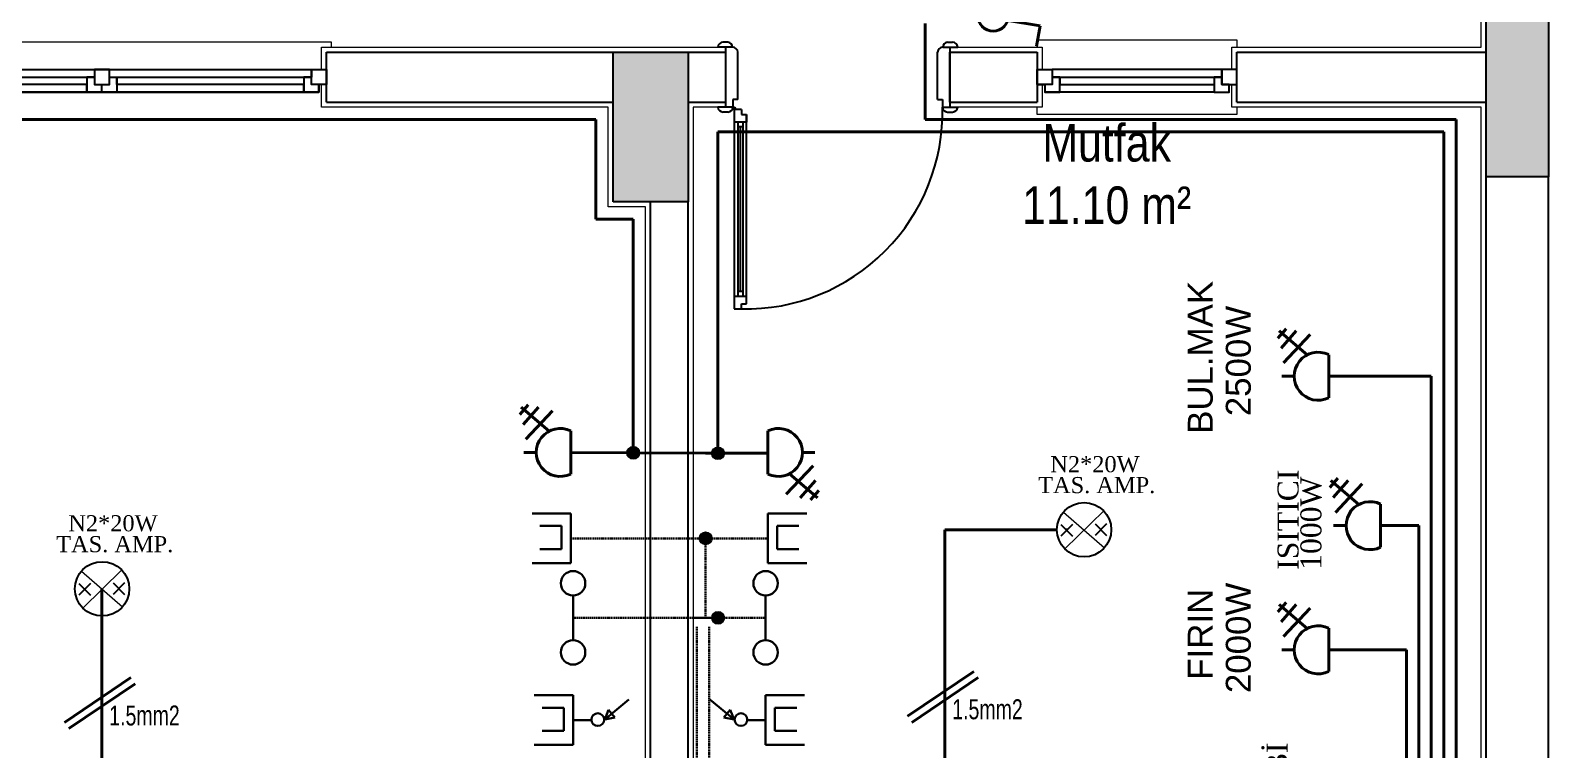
# Model space of a CAD drawing. Header units: metres. Extents: x 134072 to 172200, y 35728 to 38066.
# Drawn here: x 148572 to 149183, y 37379 to 37668 of the extents above; entities that cross this region are included whole.
import ezdxf
from ezdxf.enums import TextEntityAlignment as Align

# ---------------------------------------------------------------- set-up
doc = ezdxf.new("R2010")
doc.units = ezdxf.units.M
doc.linetypes.add('DASHED', pattern=[0.75, 0.5, -0.25])
for name, color, linetype in [('ANA', 10, 'Continuous'), ('den', 156, 'Continuous'), ('duvaR', 52, 'Continuous'), ('kapı', 129, 'Continuous'), ('Kolon', 175, 'Continuous'), ('pencere', 28, 'Continuous'), ('YAZI', 1, 'Continuous'), ('yazı', 7, 'Continuous')]:
    doc.layers.add(name, color=color, linetype=linetype)
for name, color, linetype, lineweight in [('m_kuvvetliakım', 1, 'Continuous', 40), ('m_zayıfakım', 2, 'DASHED', 30), ('SEMBOL', 140, 'Continuous', 20), ('sıva', 145, 'Continuous', 5), ('Tarama 13', 221, 'Continuous', 13)]:
    doc.layers.add(name, color=color, linetype=linetype, lineweight=lineweight)
doc.styles.add('omr', font='ARIALN.TTF', dxfattribs={"height": 20})
doc.styles.add('ROMANTUR', font='arial.ttf', dxfattribs={"width": 0.7})
doc.styles.add('YAZI', font='times.ttf', dxfattribs={"height": 10.5})

# ---------------------------------------------------------------- blocks, each defined once
blk = doc.blocks.new('m-priz')
at = {"layer": 'm_kuvvetliakım'}
for p, q in [((0, 13.86), (0, 18.84)), ((8.54, 8.68), (18.17, 19.93)), ((18.17, 13), (11.25, 19.06)), ((19.05, 17.1), (15.28, 20.4)), ((16.71, 7.38), (5.34, 18.11)), ((8.65, 0), (-8.65, 0))]:
    blk.add_line(p, q, dxfattribs=at)
blk.add_arc((0, 4.23), 9.63, 333.94212, 206.05788, dxfattribs=at)
blk = doc.blocks.new('m-telefon')
at = {"layer": 'm_zayıfakım', "color": 2, "linetype": 'Continuous', "ltscale": 100}
blk.add_line((-8.96, 0), (8.96, 0), dxfattribs=at)
for centre in [(-13.86, 0), (13.86, 0)]:
    blk.add_circle(centre, 4.9, dxfattribs=at)
blk = doc.blocks.new('m-anten')
at = {"layer": 'm_zayıfakım', "color": 30, "linetype": 'Continuous', "ltscale": 100}
for p, q in [((9.95, 0), (-9.95, 0)), ((-9.95, 0), (-9.95, -15.56)), ((9.95, -15.56), (9.95, 0)), ((-4.98, -3.73), (-4.98, -12.45)), ((4.35, -3.73), (-4.98, -3.73)), ((4.35, -12.45), (4.35, -3.73))]:
    blk.add_line(p, q, dxfattribs=at)
blk = doc.blocks.new('m-tv')
at = {"layer": 'm_zayıfakım', "color": 30, "linetype": 'Continuous', "ltscale": 100}
for p, q in [((-0.21, 12.67), (-8.26, 22.33)), ((-1.04, 16.73), (-4.05, 14.22)), ((-0.21, 12.67), (-4.05, 14.22)), ((-0.21, 12.67), (-1.04, 16.73)), ((0, 0), (0.01, 7.37)), ((9.95, 0), (-9.95, 0)), ((-9.95, 0), (-9.95, -15.56)), ((9.95, 0), (9.95, -15.56)), ((9.95, -15.56), (9.95, 0)), ((-4.98, -3.73), (-4.98, -12.45)), ((4.35, -3.73), (-4.98, -3.73)), ((4.35, -12.45), (4.35, -3.73))]:
    blk.add_line(p, q, dxfattribs=at)
blk.add_circle((-0.2, 9.91), 2.55, dxfattribs=at)
blk = doc.blocks.new('m-komutatör')
at = {"layer": 'm_kuvvetliakım', "color": 6}
for p, q in [((-24.81, 3.98), (-23.55, 12.1)), ((-12.01, 1.98), (-24.81, 3.98)), ((-12.02, -1.94), (-24.95, -4.11)), ((-24.95, -4.11), (-23.59, -12.22))]:
    blk.add_line(p, q, dxfattribs=at)
blk.add_circle((-6.17, 0), 6.17, dxfattribs=at)

msp = doc.modelspace()

# ---------------------------------------------------------------- hatches: boundary and pattern name
at = {"layer": 'SEMBOL'}
for points in [[(148810.95, 37498.38, -1), (148816.06, 37498.38, -1)], [(148844.95, 37498.2, -1), (148850.06, 37498.2, -1)], [(148840, 37464.08, -1), (148845.11, 37464.08, -1)], [(148845, 37432.2, -1), (148850.11, 37432.2, -1)]]:
    msp.add_hatch(color=1, dxfattribs=at).paths.add_polyline_path(points)
at = {"layer": 'Tarama 13'}
h = msp.add_hatch(dxfattribs=at)
h.set_pattern_fill('ANSI33,_O', color=256, scale=2)
h.set_pattern_definition([(45, (123036.863, 22063.553), (-8.980256, 8.980256), []), (45, (123045.843, 22063.553), (-8.980256, 8.980256), [6.35, -3.175])])
h.paths.add_polyline_path([(148380.5, 37659.06), (148350.5, 37659.06), (148350.5, 37599.06), (148380.5, 37599.06)])
h.paths.add_polyline_path([(148835.5, 37659.06), (148805.5, 37659.06), (148805.5, 37599.06), (148835.5, 37599.06)])
h.paths.add_polyline_path([(149180.5, 37784.06), (149155.5, 37784.06), (149155.5, 37609.06), (149180.5, 37609.06)])
h.paths.add_polyline_path([(149795.5, 37784.06), (149770.5, 37784.06), (149770.5, 37609.06), (149795.5, 37609.06)])
h.paths.add_polyline_path([(149795.5, 37329.06), (149765.5, 37329.06), (149765.5, 37269.06), (149795.5, 37269.06)])
h.paths.add_polyline_path([(149795.5, 37084.06), (149770.5, 37084.06), (149770.5, 37009.06), (149795.5, 37009.06)])
h.paths.add_polyline_path([(149180.5, 37084.06), (149155.5, 37084.06), (149155.5, 37009.06), (149180.5, 37009.06)])
h.paths.add_polyline_path([(149180.5, 37294.06), (148950.5, 37294.06), (148950.5, 37269.06), (149180.5, 37269.06)])
h.paths.add_polyline_path([(148835.5, 37084.06), (148660.5, 37084.06), (148660.5, 37059.06), (148835.5, 37059.06)])
h.paths.add_polyline_path([(148380.5, 37119.06), (148350.5, 37119.06), (148350.5, 37059.06), (148380.5, 37059.06)])
h.paths.add_polyline_path([(149180.5, 36859.06), (149155.5, 36859.06), (149155.5, 36784.06), (149180.5, 36784.06)])
h.paths.add_polyline_path([(149180.5, 36599.06), (149150.5, 36599.06), (149150.5, 36539.06), (149180.5, 36539.06)])
h.paths.add_polyline_path([(149180.5, 36259.06), (149155.5, 36259.06), (149155.5, 36084.06), (149180.5, 36084.06)])
h.paths.add_polyline_path([(148710.5, 36214.06), (148650.5, 36214.06), (148650.5, 36184.06), (148710.5, 36184.06)])
h.paths.add_polyline_path([(148380.5, 36244.06), (148350.5, 36244.06), (148350.5, 36184.06), (148380.5, 36184.06)])
h.paths.add_polyline_path([(148380.5, 36634.06), (148350.5, 36634.06), (148350.5, 36574.06), (148380.5, 36574.06)])
h.paths.add_polyline_path([(148710.5, 36599.06), (148650.5, 36599.06), (148650.5, 36569.06), (148710.5, 36569.06)])
h.paths.add_polyline_path([(149795.5, 36599.06), (149765.5, 36599.06), (149765.5, 36539.06), (149795.5, 36539.06)])
h.paths.add_polyline_path([(149795.5, 36259.06), (149770.5, 36259.06), (149770.5, 36084.06), (149795.5, 36084.06)])
h.paths.add_polyline_path([(150175.5, 36114.06), (150115.5, 36114.06), (150115.5, 36084.06), (150175.5, 36084.06)])
h.paths.add_polyline_path([(150145.5, 36599.06), (150115.5, 36599.06), (150115.5, 36539.06), (150145.5, 36539.06)])
h.paths.add_polyline_path([(150275.5, 36809.06), (150100.5, 36809.06), (150100.5, 36784.06), (150275.5, 36784.06)])
h.paths.add_polyline_path([(149795.5, 36859.06), (149770.5, 36859.06), (149770.5, 36784.06), (149795.5, 36784.06)])
h.paths.add_polyline_path([(150665.5, 36114.06), (150605.5, 36114.06), (150605.5, 36084.06), (150665.5, 36084.06)])
h.paths.add_polyline_path([(150765.5, 36599.06), (150640.5, 36599.06), (150640.5, 36574.06), (150765.5, 36574.06)])
h.paths.add_polyline_path([(150765.5, 36964.06), (150735.5, 36964.06), (150735.5, 36904.06), (150765.5, 36904.06)])
h.paths.add_polyline_path([(150765.5, 37294.06), (150640.5, 37294.06), (150640.5, 37269.06), (150765.5, 37269.06)])
h.paths.add_polyline_path([(150145.5, 37329.06), (150115.5, 37329.06), (150115.5, 37269.06), (150145.5, 37269.06)])
h.paths.add_polyline_path([(150275.5, 37084.06), (150100.5, 37084.06), (150100.5, 37059.06), (150275.5, 37059.06)])
h.paths.add_polyline_path([(150665.5, 37784.06), (150605.5, 37784.06), (150605.5, 37754.06), (150665.5, 37754.06)])
h.paths.add_polyline_path([(150175.5, 37784.06), (150115.5, 37784.06), (150115.5, 37754.06), (150175.5, 37754.06)])

# ---------------------------------------------------------------- linework, layer by layer
at = {"layer": 'ANA'}
for p, q in [((148989.6, 37469.61), (148985.01, 37464.98)), ((148985.01, 37469.61), (148989.6, 37464.98)), ((148998.72, 37469.91), (149003.31, 37465.28)), ((149003.31, 37469.91), (148998.72, 37465.28)), ((148595.87, 37445.93), (148591.29, 37441.3)), ((148591.29, 37445.93), (148595.87, 37441.3)), ((148605, 37446.22), (148609.58, 37441.59)), ((148609.58, 37446.22), (148605, 37441.59))]:
    msp.add_line(p, q, dxfattribs=at)
for centre in [(148994.3, 37467.53), (148600.58, 37443.84)]:
    msp.add_circle(centre, 10.89, dxfattribs=at)
at = {"layer": 'den', "lineweight": 5}
for points in [[(148692.5, 37661.06), (148692.5, 37663.06), (148508.5, 37663.06), (148508.5, 37661.06)], [(148975.5, 37661.06), (148975.5, 37664.06), (149055.5, 37664.06), (149055.5, 37661.06)]]:
    msp.add_lwpolyline(points, dxfattribs=at)
at = {"layer": 'duvaR'}
for p, q in [((148690.5, 37659.06), (148805.5, 37659.06)), ((148690.5, 37639.06), (148690.5, 37659.06)), ((148835.5, 37659.06), (148850.5, 37659.06)), ((148850.5, 37659.06), (148850.5, 37639.06)), ((148940.5, 37639.06), (148940.5, 37659.06)), ((148940.5, 37659.06), (148975.5, 37659.06)), ((148975.5, 37659.06), (148975.5, 37639.06)), ((149055.5, 37659.06), (149155.5, 37659.06)), ((149055.5, 37639.06), (149055.5, 37659.06)), ((148690.5, 37639.06), (148805.5, 37639.06)), ((148835.5, 37639.06), (148850.5, 37639.06)), ((148940.5, 37639.06), (148975.5, 37639.06)), ((149055.5, 37639.06), (149155.5, 37639.06)), ((149155.5, 37544.06), (149155.5, 37609.06)), ((149180.5, 37509.06), (149180.5, 37609.06)), ((148820.5, 37199.06), (148820.5, 37599.06)), ((148835.5, 37294.06), (148835.5, 37599.06)), ((149155.5, 37294.06), (149155.5, 37544.06)), ((149180.5, 37294.06), (149180.5, 37509.06))]:
    msp.add_line(p, q, dxfattribs=at)
at = {"layer": 'kapı'}
for p, q in [((148853.38, 37661.06), (148847.38, 37661.06)), ((148851.5, 37663.05), (148849.5, 37663.05)), ((148850.5, 37661.06), (148850.5, 37637.06)), ((148937.63, 37661.06), (148943.63, 37661.06)), ((148939.5, 37663.05), (148941.51, 37663.05)), ((148940.5, 37661.06), (148940.5, 37637.06)), ((148855.5, 37640.06), (148855.5, 37659.06)), ((148935.5, 37640.06), (148935.5, 37659.06)), ((148853.5, 37637.06), (148847.38, 37637.06)), ((148853.5, 37640.06), (148853.5, 37637.06)), ((148855.5, 37640.06), (148853.5, 37640.06)), ((148856.95, 37636.04), (148853.95, 37636.04)), ((148853.95, 37636.04), (148853.95, 37556.08)), ((148856.95, 37636.04), (148856.95, 37634.04)), ((148935.5, 37640.06), (148937.5, 37640.06)), ((148937.5, 37640.06), (148937.5, 37637.06)), ((148937.5, 37637.06), (148943.63, 37637.06)), ((148851.5, 37635.06), (148849.5, 37635.06)), ((148858.95, 37631.04), (148853.95, 37631.04)), ((148855.45, 37631.04), (148855.45, 37561.08)), ((148857.45, 37629.09), (148855.45, 37629.09)), ((148856.45, 37629.09), (148856.45, 37563.08)), ((148856.95, 37634.04), (148858.95, 37634.04)), ((148857.45, 37631.04), (148857.45, 37561.08)), ((148858.95, 37634.04), (148858.95, 37631.04)), ((148858.95, 37558.08), (148858.95, 37634.04)), ((148939.5, 37635.06), (148941.51, 37635.06)), ((148857.45, 37563.08), (148855.45, 37563.08)), ((148858.95, 37561.08), (148853.95, 37561.08)), ((148853.95, 37556.08), (148856.95, 37556.08)), ((148856.95, 37556.08), (148856.95, 37558.08)), ((148856.95, 37558.08), (148858.95, 37558.08)), ((148858.95, 37558.08), (148858.95, 37561.08))]:
    msp.add_line(p, q, dxfattribs=at)
msp.add_circle((148853.95, 37636.54), 0.5, dxfattribs=at)
for centre, radius, start, end in [((148849.53, 37660.89), 2.16, 90.82737, 175.59468), ((148851.37, 37661.05), 2.01, 0.20235, 86.19689), ((148853.32, 37658.87), 2.19, 4.9061, 88.58154), ((148937.68, 37658.87), 2.19, 91.41846, 175.0939), ((148939.64, 37661.05), 2.01, 93.80311, 179.79765), ((148941.47, 37660.89), 2.16, 4.40532, 89.17263), ((148849.53, 37637.22), 2.16, 184.40266, 269.17522), ((148851.5, 37637.06), 2, 270, 359.88691), ((148858.52, 37635.08), 79.01, 268.8629, 1.43388), ((148939.5, 37637.06), 2, 180.11309, 270), ((148941.47, 37637.22), 2.16, 270.82478, 355.59734)]:
    msp.add_arc(centre, radius, start, end, dxfattribs=at)
at = {"layer": 'Kolon'}
for p, q in [((149155.5, 37609.06), (149155.5, 37784.06)), ((149180.5, 37784.06), (149180.5, 37609.06)), ((148805.5, 37599.06), (148805.5, 37659.06)), ((148805.5, 37659.06), (148835.5, 37659.06)), ((148835.5, 37659.06), (148835.5, 37599.06)), ((149180.5, 37609.06), (149155.5, 37609.06)), ((148835.5, 37599.06), (148805.5, 37599.06))]:
    msp.add_line(p, q, dxfattribs=at)
at = {"layer": 'm_kuvvetliakım', "color": 5}
for p, q in [((148930.5, 37632.06), (148930.5, 37670.61)), ((149143.5, 37632.06), (148930.5, 37632.06)), ((149143.5, 37321.06), (149143.5, 37632.06)), ((148938.5, 37331.06), (148938.5, 37467.44)), ((148938.5, 37467.44), (148983.42, 37467.44)), ((148987.16, 37467.44), (148987.45, 37467.44)), ((148600.5, 37443.76), (148600.5, 37349.76)), ((148950.1, 37410.73), (148923.54, 37392.74)), ((148612.1, 37408.23), (148585.54, 37390.25)), ((148613.78, 37405.75), (148587.22, 37387.76)), ((148951.78, 37408.24), (148925.22, 37390.26))]:
    msp.add_line(p, q, dxfattribs=at)
at = {"layer": 'm_kuvvetliakım'}
for p, q in [((148512.5, 37632.06), (148688.5, 37632.06)), ((148798.5, 37632.06), (148688.5, 37632.06)), ((148798.5, 37597.06), (148798.5, 37632.06)), ((148977.5, 37627.06), (148847.5, 37627.06)), ((148847.5, 37627.06), (148847.5, 37599.06)), ((148977.5, 37627.06), (149053.5, 37627.06)), ((149138.5, 37627.06), (149053.5, 37627.06)), ((149138.5, 37326.06), (149138.5, 37627.06)), ((148847.5, 37599.06), (148847.5, 37498.2)), ((148798.5, 37597.06), (148798.5, 37592.06)), ((148798.5, 37592.06), (148803.5, 37592.06)), ((148813.5, 37592.06), (148803.5, 37592.06)), ((148813.5, 37498.38), (148813.5, 37592.06)), ((149092.37, 37529.1), (149113.17, 37529.1)), ((149113.17, 37529.1), (149133.5, 37529.1)), ((149133.5, 37331.06), (149133.5, 37529.1)), ((148842.5, 37498.2), (148788.5, 37498.54)), ((148867.51, 37498.2), (148842.5, 37498.2)), ((149113.17, 37469.17), (149128.5, 37469.17)), ((149128.5, 37336.06), (149128.5, 37469.17)), ((149092.37, 37419.37), (149113.17, 37419.37)), ((149113.17, 37419.37), (149123.5, 37419.37)), ((149123.5, 37341.06), (149123.5, 37419.37))]:
    msp.add_line(p, q, dxfattribs=at)
at = {"layer": 'm_kuvvetliakım', "lineweight": 5}
msp.add_lwpolyline([(149055.5, 37637.06), (149055.5, 37634.06), (148975.5, 37634.06), (148975.5, 37637.06)], dxfattribs=at)
at = {"layer": 'm_zayıfakım', "color": 30}
for p, q in [((148788.5, 37464.08), (148813.5, 37464.08)), ((148813.5, 37464.08), (148842.5, 37464.08)), ((148867.5, 37464.08), (148842.5, 37464.08)), ((148842.55, 37432.2), (148842.55, 37464.08)), ((148839.02, 37428.66), (148839.02, 37407.6)), ((148839.02, 37407.6), (148839.02, 37317.52))]:
    msp.add_line(p, q, dxfattribs=at)
at = {"layer": 'm_zayıfakım'}
for p, q in [((148789.41, 37432.2), (148808.5, 37432.2)), ((148808.5, 37432.2), (148866.6, 37432.2)), ((148837.55, 37432.2), (148847.55, 37432.2)), ((148844.02, 37428.66), (148844.02, 37407.6)), ((148844.02, 37407.6), (148844.02, 37322.52))]:
    msp.add_line(p, q, dxfattribs=at)
at = {"layer": 'pencere'}
for points in [[(148510.5, 37652.06), (148690.5, 37652.06), (148690.5, 37646.06), (148687.5, 37646.06), (148687.5, 37643.06), (148513.5, 37643.06)], [(148516.5, 37649.06), (148597.5, 37649.06), (148597.5, 37646.06), (148603.5, 37646.06), (148603.5, 37652.06), (148597.5, 37652.06), (148597.5, 37649.06), (148594.5, 37649.06), (148594.5, 37643.06), (148594.5, 37646.06), (148519.5, 37646.06)], [(148519.5, 37643.06), (148687.5, 37643.06), (148687.5, 37646.06), (148684.5, 37646.06), (148684.5, 37652.06), (148684.5, 37649.06), (148681.5, 37649.06), (148681.5, 37643.06), (148681.5, 37646.06), (148606.5, 37646.06), (148606.5, 37643.06), (148600.5, 37643.06), (148600.5, 37646.06), (148603.5, 37646.06), (148603.5, 37649.06), (148606.5, 37649.06), (148606.5, 37646.06), (148606.5, 37649.06), (148684.5, 37649.06)], [(148975.5, 37646.06), (148975.5, 37652.06), (148981.5, 37652.06), (148981.5, 37646.06), (148975.5, 37646.06), (148978.5, 37646.06), (148978.5, 37643.06), (148984.5, 37643.06), (148984.5, 37649.06), (148981.5, 37649.06), (149049.5, 37649.06), (149049.5, 37646.06), (149055.5, 37646.06), (149055.5, 37652.06), (149049.5, 37652.06), (149049.5, 37649.06), (149046.5, 37649.06), (149046.5, 37643.06), (149052.5, 37643.06), (149052.5, 37646.06), (149049.5, 37646.06), (149049.5, 37652.06), (148981.5, 37652.06), (148981.5, 37649.06), (148984.5, 37649.06), (148984.5, 37646.06), (149046.5, 37646.06), (149046.5, 37643.06), (148978.5, 37643.06)]]:
    msp.add_lwpolyline(points, dxfattribs=at)
at = {"layer": 'SEMBOL'}
for p, q in [((148986, 37474.57), (149002.46, 37460.31)), ((149002.14, 37475.08), (148986.61, 37459.83)), ((148592.28, 37450.89), (148608.73, 37436.63)), ((148608.42, 37451.4), (148592.88, 37436.14))]:
    msp.add_line(p, q, dxfattribs=at)
at = {"layer": 'SEMBOL', "color": 1}
for centre in [(148813.5, 37498.38), (148847.5, 37498.2), (148842.55, 37464.08), (148847.55, 37432.2)]:
    msp.add_circle(centre, 2.55, dxfattribs=at)
at = {"layer": 'sıva'}
for p, q in [((148688.5, 37637.06), (148688.5, 37646.06)), ((148977.5, 37646.06), (148977.5, 37637.06)), ((149053.5, 37637.06), (149053.5, 37646.06)), ((148803.5, 37637.06), (148688.5, 37637.06)), ((148803.5, 37597.06), (148803.5, 37637.06)), ((148977.5, 37637.06), (148938.5, 37637.06)), ((149153.5, 37637.06), (149053.5, 37637.06)), ((149153.5, 37609.06), (149153.5, 37637.06)), ((149153.5, 37544.06), (149153.5, 37609.06)), ((148818.5, 37597.06), (148803.5, 37597.06)), ((148818.5, 37197.06), (148818.5, 37597.06)), ((149153.5, 37316.06), (149153.5, 37544.06))]:
    msp.add_line(p, q, dxfattribs=at)
for points in [[(149053.5, 37652.06), (149053.5, 37661.06), (149153.5, 37661.06), (149153.5, 37786.06), (149155.5, 37786.06)], [(148688.5, 37652.06), (148688.5, 37661.06), (148805.5, 37661.06), (148835.5, 37661.06), (148852.5, 37661.06)], [(148938.5, 37661.06), (148938.5, 37661.06), (148977.5, 37661.06), (148977.5, 37652.06)], [(148852.5, 37637.06), (148837.5, 37637.06), (148837.5, 37599.06), (148837.5, 37296.06), (148852.5, 37296.06)]]:
    msp.add_lwpolyline(points, dxfattribs=at)

# ---------------------------------------------------------------- block references
at = {"layer": 'm_kuvvetliakım', "xscale": -1}
msp.add_blockref('m-komutatör', (148951.66, 37673.71), dxfattribs=at)
at = {"layer": 'm_kuvvetliakım'}
for p, rotation in [((149092.37, 37529.1), 90), ((148788.5, 37498.54), 90), ((148867.5, 37498.54), 269.9999557986665), ((149113.17, 37469.17), 90), ((149092.37, 37419.37), 90)]:
    msp.add_blockref('m-priz', p, dxfattribs=dict(at, rotation=rotation))
at = {"layer": 'm_zayıfakım', "color": 30, "rotation": 270}
for name, p in [('m-anten', (148788.5, 37464.08)), ('m-telefon', (148789.41, 37432.2)), ('m-telefon', (148866.6, 37432.2)), ('m-tv', (148789.41, 37391.19))]:
    msp.add_blockref(name, p, dxfattribs=at)
at = {"layer": 'm_zayıfakım', "color": 30, "xscale": -1, "rotation": 90}
for name, p in [('m-anten', (148867.5, 37464.08)), ('m-tv', (148866.6, 37391.19))]:
    msp.add_blockref(name, p, dxfattribs=at)

# ---------------------------------------------------------------- texts
at = {"layer": 'm_kuvvetliakım', "color": 5, "style": 'ROMANTUR', "width": 0.7}
for p in [(148603.43, 37389.04), (148941.43, 37391.53)]:
    msp.add_text('1.5mm2', height=8, dxfattribs=at).set_placement(p)
at = {"layer": 'm_kuvvetliakım', "color": 4, "style": 'ROMANTUR', "flags": 8}
for tag, text, p in [('BUL.MAK', 'BUL.MAK', (149045.85, 37536.68)), ('2500W', '2500W', (149061.11, 37535.2)), ('2000W', '2000W', (149061.11, 37424.15)), ('FIRIN', 'FIRIN', (149045.85, 37425.63))]:
    msp.add_attdef(tag, text=text, height=10, rotation=90, dxfattribs=at).set_placement(p, align=Align.CENTER)
at = {"layer": 'YAZI', "linetype": 'Continuous', "style": 'YAZI'}
for s, p in [('N2*20W', (148980.74, 37490.59)), ('TAS. AMP.', (148975.87, 37482.22)), ('N2*20W', (148587.01, 37466.9)), ('TAS. AMP.', (148582.14, 37458.53))]:
    msp.add_text(s, height=6.468, dxfattribs=at).set_placement(p)
for s, p in [('ISITICI', (149080.25, 37451.47)), ('1000W', (149089.42, 37451.47)), ('KOMBİ', (149075.88, 37339.92))]:
    msp.add_text(s, height=8.4, rotation=90, dxfattribs=at).set_placement(p)
at = {"layer": 'yazı', "lineweight": 20, "insert": (149003.33, 37630.21), "char_height": 15, "width": 139.1913, "attachment_point": 2, "style": 'omr'}
msp.add_mtext('Mutfak\\P11.10 m²', dxfattribs=at)

doc.saveas('drawing.dxf')
